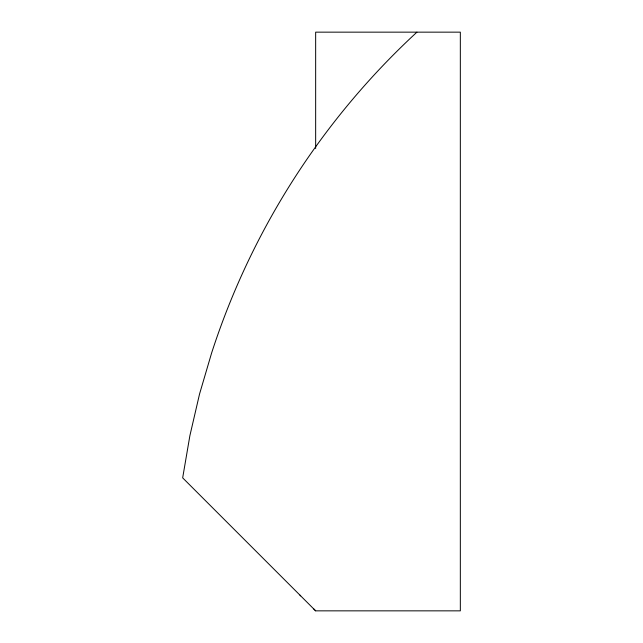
<?xml version="1.0" encoding="UTF-8"?>
<svg xmlns="http://www.w3.org/2000/svg" width="643" height="643" viewBox="0 0 643 643"><rect width="100%" height="100%" fill="white"/><g stroke="black" fill="none" stroke-linecap="round" stroke-linejoin="round"><path stroke-width="0.96" d="M416.929 32.15A751.892 751.892 0 0 0 211.627 352.967L199.547 394.014L189.886 435.689L182.668 477.862L315.657 610.85L460.332 610.85L460.332 32.15L315.657 32.15L315.657 148.517M299.976 595.161L300.659 595.852M313.39 608.583L315.657 610.85"/></g></svg>
